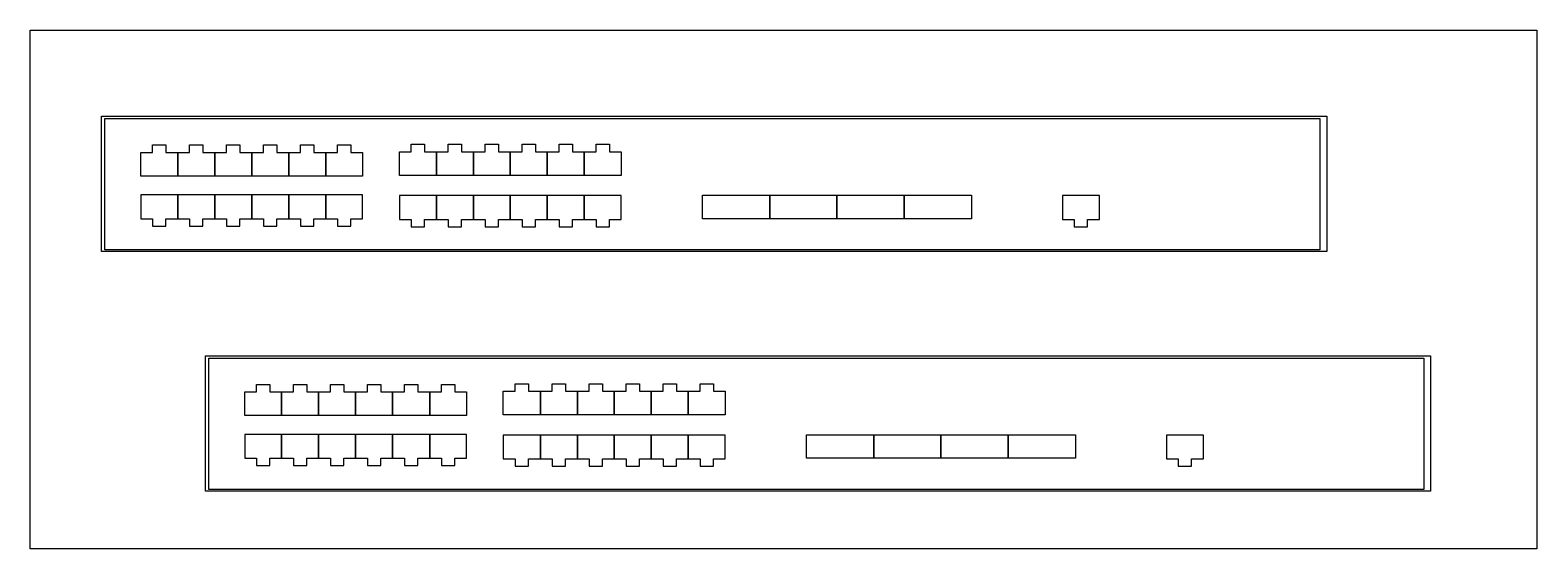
# Model space of a CAD drawing. Header units: inches. Extents: x 0 to 12.3, y 0 to 4.2.
import ezdxf

# ---------------------------------------------------------------- set-up
doc = ezdxf.new("R2010")
doc.units = ezdxf.units.IN
doc.header["$MEASUREMENT"] = 0

msp = doc.modelspace()

# ---------------------------------------------------------------- linework, layer by layer
at = {"color": 7}
for p, q in [((0, 4.249), (12.335, 4.249)), ((0, 0), (0, 4.249)), ((12.335, 4.249), (12.335, 0)), ((0.584, 3.543), (10.615, 3.543)), ((0.585, 2.436), (0.584, 3.543)), ((0.611, 3.524), (10.559, 3.524)), ((0.611, 2.449), (0.611, 3.524)), ((10.559, 3.524), (10.559, 2.449)), ((10.615, 3.543), (10.615, 2.436)), ((0.906, 3.053), (0.906, 3.247)), ((0.906, 3.247), (1.002, 3.247)), ((1.002, 3.247), (1.002, 3.308)), ((1.002, 3.308), (1.112, 3.308)), ((1.112, 3.308), (1.112, 3.247)), ((1.112, 3.247), (1.208, 3.247)), ((1.208, 3.247), (1.208, 3.053)), ((1.208, 3.053), (1.208, 3.247)), ((1.208, 3.247), (1.305, 3.247)), ((1.305, 3.247), (1.305, 3.308)), ((1.305, 3.308), (1.415, 3.308)), ((1.415, 3.308), (1.415, 3.247)), ((1.415, 3.247), (1.511, 3.247)), ((1.511, 3.247), (1.511, 3.053)), ((1.511, 3.053), (1.511, 3.247)), ((1.511, 3.247), (1.608, 3.247)), ((1.608, 3.247), (1.608, 3.308)), ((1.608, 3.308), (1.717, 3.308)), ((1.717, 3.308), (1.717, 3.247)), ((1.717, 3.247), (1.814, 3.247)), ((1.814, 3.247), (1.814, 3.053)), ((1.814, 3.053), (1.814, 3.247)), ((1.814, 3.247), (1.911, 3.247)), ((1.911, 3.247), (1.911, 3.308)), ((1.911, 3.308), (2.02, 3.308)), ((2.02, 3.308), (2.02, 3.247)), ((2.02, 3.247), (2.117, 3.247)), ((2.117, 3.247), (2.117, 3.053)), ((2.117, 3.053), (2.117, 3.247)), ((2.117, 3.247), (2.213, 3.247)), ((2.213, 3.247), (2.213, 3.308)), ((2.213, 3.308), (2.323, 3.308)), ((2.323, 3.308), (2.323, 3.247)), ((2.323, 3.247), (2.42, 3.247)), ((2.42, 3.247), (2.42, 3.053)), ((2.42, 3.053), (2.42, 3.247)), ((2.42, 3.247), (2.516, 3.247)), ((2.516, 3.247), (2.516, 3.308)), ((2.516, 3.308), (2.626, 3.308)), ((2.626, 3.308), (2.626, 3.247)), ((2.626, 3.247), (2.722, 3.247)), ((2.722, 3.247), (2.722, 3.053)), ((3.023, 3.059), (3.023, 3.253)), ((3.023, 3.253), (3.12, 3.253)), ((3.12, 3.253), (3.12, 3.314)), ((3.12, 3.314), (3.229, 3.314)), ((3.229, 3.314), (3.229, 3.253)), ((3.229, 3.253), (3.326, 3.253)), ((3.326, 3.253), (3.326, 3.059)), ((3.326, 3.059), (3.326, 3.253)), ((3.326, 3.253), (3.422, 3.253)), ((3.422, 3.253), (3.422, 3.314)), ((3.422, 3.314), (3.532, 3.314)), ((3.532, 3.314), (3.532, 3.253)), ((3.532, 3.253), (3.629, 3.253)), ((3.629, 3.253), (3.629, 3.059)), ((3.629, 3.059), (3.629, 3.253)), ((3.629, 3.253), (3.725, 3.253)), ((3.725, 3.253), (3.725, 3.314)), ((3.725, 3.314), (3.835, 3.314)), ((3.835, 3.314), (3.835, 3.253)), ((3.835, 3.253), (3.931, 3.253)), ((3.931, 3.253), (3.931, 3.059)), ((3.931, 3.059), (3.931, 3.253)), ((3.931, 3.253), (4.028, 3.253)), ((4.028, 3.253), (4.028, 3.314)), ((4.028, 3.314), (4.138, 3.314)), ((4.138, 3.314), (4.138, 3.253)), ((4.138, 3.253), (4.234, 3.253)), ((4.234, 3.253), (4.234, 3.059)), ((4.234, 3.059), (4.234, 3.253)), ((4.234, 3.253), (4.331, 3.253)), ((4.331, 3.253), (4.331, 3.314)), ((4.331, 3.314), (4.44, 3.314)), ((4.44, 3.314), (4.44, 3.253)), ((4.44, 3.253), (4.537, 3.253)), ((4.537, 3.253), (4.537, 3.059)), ((4.537, 3.059), (4.537, 3.253)), ((4.537, 3.253), (4.634, 3.253)), ((4.634, 3.253), (4.634, 3.314)), ((4.634, 3.314), (4.743, 3.314)), ((4.743, 3.314), (4.743, 3.253)), ((4.743, 3.253), (4.84, 3.253)), ((4.84, 3.253), (4.84, 3.059)), ((1.208, 3.053), (0.906, 3.053)), ((1.511, 3.053), (1.208, 3.053)), ((1.814, 3.053), (1.511, 3.053)), ((2.117, 3.053), (1.814, 3.053)), ((2.42, 3.053), (2.117, 3.053)), ((2.722, 3.053), (2.42, 3.053)), ((3.326, 3.059), (3.023, 3.059)), ((3.629, 3.059), (3.326, 3.059)), ((3.931, 3.059), (3.629, 3.059)), ((4.234, 3.059), (3.931, 3.059)), ((4.537, 3.059), (4.234, 3.059)), ((4.84, 3.059), (4.537, 3.059)), ((1.208, 2.899), (0.906, 2.899)), ((0.906, 2.899), (0.906, 2.704)), ((1.208, 2.704), (1.208, 2.899)), ((1.511, 2.899), (1.208, 2.899)), ((1.208, 2.899), (1.208, 2.704)), ((1.511, 2.704), (1.511, 2.899)), ((1.814, 2.899), (1.511, 2.899)), ((1.511, 2.899), (1.511, 2.704)), ((1.814, 2.704), (1.814, 2.899)), ((2.117, 2.899), (1.814, 2.899)), ((1.814, 2.899), (1.814, 2.704)), ((2.117, 2.704), (2.117, 2.899)), ((2.42, 2.899), (2.117, 2.899)), ((2.117, 2.899), (2.117, 2.704)), ((2.42, 2.704), (2.42, 2.899)), ((2.722, 2.899), (2.42, 2.899)), ((2.42, 2.899), (2.42, 2.704)), ((2.722, 2.704), (2.722, 2.899)), ((3.326, 2.893), (3.023, 2.893)), ((3.023, 2.893), (3.023, 2.698)), ((3.326, 2.698), (3.326, 2.893)), ((3.629, 2.893), (3.326, 2.893)), ((3.326, 2.893), (3.326, 2.698)), ((3.629, 2.698), (3.629, 2.893)), ((3.931, 2.893), (3.629, 2.893)), ((3.629, 2.893), (3.629, 2.698)), ((3.931, 2.698), (3.931, 2.893)), ((4.234, 2.893), (3.931, 2.893)), ((3.931, 2.893), (3.931, 2.698)), ((4.234, 2.698), (4.234, 2.893)), ((4.537, 2.893), (4.234, 2.893)), ((4.234, 2.893), (4.234, 2.698)), ((4.537, 2.698), (4.537, 2.893)), ((4.84, 2.893), (4.537, 2.893)), ((4.537, 2.893), (4.537, 2.698)), ((4.84, 2.698), (4.84, 2.893)), ((5.504, 2.897), (6.055, 2.897)), ((5.504, 2.703), (5.504, 2.897)), ((6.055, 2.897), (6.055, 2.703)), ((6.055, 2.897), (6.605, 2.897)), ((6.055, 2.703), (6.055, 2.897)), ((6.605, 2.897), (6.605, 2.703)), ((6.605, 2.897), (7.156, 2.897)), ((6.605, 2.703), (6.605, 2.897)), ((7.156, 2.897), (7.156, 2.703)), ((7.156, 2.897), (7.706, 2.897)), ((7.156, 2.703), (7.156, 2.897)), ((7.706, 2.897), (7.706, 2.703)), ((8.754, 2.893), (8.451, 2.893)), ((8.451, 2.893), (8.451, 2.698)), ((8.754, 2.698), (8.754, 2.893)), ((0.906, 2.704), (1.002, 2.704)), ((1.002, 2.704), (1.002, 2.644)), ((1.002, 2.644), (1.112, 2.644)), ((1.112, 2.704), (1.208, 2.704)), ((1.112, 2.644), (1.112, 2.704)), ((1.208, 2.704), (1.305, 2.704)), ((1.305, 2.704), (1.305, 2.644)), ((1.305, 2.644), (1.415, 2.644)), ((1.415, 2.704), (1.511, 2.704)), ((1.415, 2.644), (1.415, 2.704)), ((1.511, 2.704), (1.608, 2.704)), ((1.608, 2.704), (1.608, 2.644)), ((1.608, 2.644), (1.717, 2.644)), ((1.717, 2.704), (1.814, 2.704)), ((1.717, 2.644), (1.717, 2.704)), ((1.814, 2.704), (1.911, 2.704)), ((1.911, 2.704), (1.911, 2.644)), ((1.911, 2.644), (2.02, 2.644)), ((2.02, 2.704), (2.117, 2.704)), ((2.02, 2.644), (2.02, 2.704)), ((2.117, 2.704), (2.213, 2.704)), ((2.213, 2.704), (2.213, 2.644)), ((2.213, 2.644), (2.323, 2.644)), ((2.323, 2.704), (2.42, 2.704)), ((2.323, 2.644), (2.323, 2.704)), ((2.42, 2.704), (2.516, 2.704)), ((2.516, 2.704), (2.516, 2.644)), ((2.516, 2.644), (2.626, 2.644)), ((2.626, 2.704), (2.722, 2.704)), ((2.626, 2.644), (2.626, 2.704)), ((3.023, 2.698), (3.12, 2.698)), ((3.12, 2.698), (3.12, 2.638)), ((3.12, 2.638), (3.229, 2.638)), ((3.229, 2.698), (3.326, 2.698)), ((3.229, 2.638), (3.229, 2.698)), ((3.326, 2.698), (3.422, 2.698)), ((3.422, 2.698), (3.422, 2.638)), ((3.422, 2.638), (3.532, 2.638)), ((3.532, 2.698), (3.629, 2.698)), ((3.532, 2.638), (3.532, 2.698)), ((3.629, 2.698), (3.725, 2.698)), ((3.725, 2.698), (3.725, 2.638)), ((3.725, 2.638), (3.835, 2.638)), ((3.835, 2.698), (3.931, 2.698)), ((3.835, 2.638), (3.835, 2.698)), ((3.931, 2.698), (4.028, 2.698)), ((4.028, 2.698), (4.028, 2.638)), ((4.028, 2.638), (4.138, 2.638)), ((4.138, 2.698), (4.234, 2.698)), ((4.138, 2.638), (4.138, 2.698)), ((4.234, 2.698), (4.331, 2.698)), ((4.331, 2.698), (4.331, 2.638)), ((4.331, 2.638), (4.44, 2.638)), ((4.44, 2.698), (4.537, 2.698)), ((4.44, 2.638), (4.44, 2.698)), ((4.537, 2.698), (4.634, 2.698)), ((4.634, 2.698), (4.634, 2.638)), ((4.634, 2.638), (4.743, 2.638)), ((4.743, 2.698), (4.84, 2.698)), ((4.743, 2.638), (4.743, 2.698)), ((6.055, 2.703), (5.504, 2.703)), ((6.605, 2.703), (6.055, 2.703)), ((7.156, 2.703), (6.605, 2.703)), ((7.706, 2.703), (7.156, 2.703)), ((8.451, 2.698), (8.548, 2.698)), ((8.548, 2.698), (8.548, 2.638)), ((8.548, 2.638), (8.657, 2.638)), ((8.657, 2.698), (8.754, 2.698)), ((8.657, 2.638), (8.657, 2.698)), ((10.615, 2.436), (0.585, 2.436)), ((10.559, 2.449), (0.611, 2.449)), ((1.435, 1.581), (11.466, 1.581)), ((1.436, 0.474), (1.435, 1.581)), ((1.462, 1.563), (11.41, 1.563)), ((1.462, 0.487), (1.462, 1.563)), ((11.41, 1.563), (11.41, 0.487)), ((11.466, 1.581), (11.466, 0.474)), ((1.757, 1.092), (1.757, 1.286)), ((1.757, 1.286), (1.853, 1.286)), ((1.853, 1.286), (1.853, 1.346)), ((1.853, 1.346), (1.963, 1.346)), ((1.963, 1.346), (1.963, 1.286)), ((1.963, 1.286), (2.059, 1.286)), ((2.059, 1.286), (2.059, 1.092)), ((2.059, 1.092), (2.059, 1.286)), ((2.059, 1.286), (2.156, 1.286)), ((2.156, 1.286), (2.156, 1.346)), ((2.156, 1.346), (2.266, 1.346)), ((2.266, 1.346), (2.266, 1.286)), ((2.266, 1.286), (2.362, 1.286)), ((2.362, 1.286), (2.362, 1.092)), ((2.362, 1.092), (2.362, 1.286)), ((2.362, 1.286), (2.459, 1.286)), ((2.459, 1.286), (2.459, 1.346)), ((2.459, 1.346), (2.568, 1.346)), ((2.568, 1.346), (2.568, 1.286)), ((2.568, 1.286), (2.665, 1.286)), ((2.665, 1.286), (2.665, 1.092)), ((2.665, 1.092), (2.665, 1.286)), ((2.665, 1.286), (2.762, 1.286)), ((2.762, 1.286), (2.762, 1.346)), ((2.762, 1.346), (2.871, 1.346)), ((2.871, 1.346), (2.871, 1.286)), ((2.871, 1.286), (2.968, 1.286)), ((2.968, 1.286), (2.968, 1.092)), ((2.968, 1.092), (2.968, 1.286)), ((2.968, 1.286), (3.064, 1.286)), ((3.064, 1.286), (3.064, 1.346)), ((3.064, 1.346), (3.174, 1.346)), ((3.174, 1.346), (3.174, 1.286)), ((3.174, 1.286), (3.271, 1.286)), ((3.271, 1.286), (3.271, 1.092)), ((3.271, 1.092), (3.271, 1.286)), ((3.271, 1.286), (3.367, 1.286)), ((3.367, 1.286), (3.367, 1.346)), ((3.367, 1.346), (3.477, 1.346)), ((3.477, 1.346), (3.477, 1.286)), ((3.477, 1.286), (3.573, 1.286)), ((3.573, 1.286), (3.573, 1.092)), ((3.874, 1.098), (3.874, 1.292)), ((3.874, 1.292), (3.971, 1.292)), ((3.971, 1.292), (3.971, 1.352)), ((3.971, 1.352), (4.08, 1.352)), ((4.08, 1.352), (4.08, 1.292)), ((4.08, 1.292), (4.177, 1.292)), ((4.177, 1.292), (4.177, 1.098)), ((4.177, 1.098), (4.177, 1.292)), ((4.177, 1.292), (4.273, 1.292)), ((4.273, 1.292), (4.273, 1.352)), ((4.273, 1.352), (4.383, 1.352)), ((4.383, 1.352), (4.383, 1.292)), ((4.383, 1.292), (4.48, 1.292)), ((4.48, 1.292), (4.48, 1.098)), ((4.48, 1.098), (4.48, 1.292)), ((4.48, 1.292), (4.576, 1.292)), ((4.576, 1.292), (4.576, 1.352)), ((4.576, 1.352), (4.686, 1.352)), ((4.686, 1.352), (4.686, 1.292)), ((4.686, 1.292), (4.782, 1.292)), ((4.782, 1.292), (4.782, 1.098)), ((4.782, 1.098), (4.782, 1.292)), ((4.782, 1.292), (4.879, 1.292)), ((4.879, 1.292), (4.879, 1.352)), ((4.879, 1.352), (4.989, 1.352)), ((4.989, 1.352), (4.989, 1.292)), ((4.989, 1.292), (5.085, 1.292)), ((5.085, 1.292), (5.085, 1.098)), ((5.085, 1.098), (5.085, 1.292)), ((5.085, 1.292), (5.182, 1.292)), ((5.182, 1.292), (5.182, 1.352)), ((5.182, 1.352), (5.291, 1.352)), ((5.291, 1.352), (5.291, 1.292)), ((5.291, 1.292), (5.388, 1.292)), ((5.388, 1.292), (5.388, 1.098)), ((5.388, 1.098), (5.388, 1.292)), ((5.388, 1.292), (5.485, 1.292)), ((5.485, 1.292), (5.485, 1.352)), ((5.485, 1.352), (5.594, 1.352)), ((5.594, 1.352), (5.594, 1.292)), ((5.594, 1.292), (5.691, 1.292)), ((5.691, 1.292), (5.691, 1.098)), ((2.059, 1.092), (1.757, 1.092)), ((2.362, 1.092), (2.059, 1.092)), ((2.665, 1.092), (2.362, 1.092)), ((2.968, 1.092), (2.665, 1.092)), ((3.271, 1.092), (2.968, 1.092)), ((3.573, 1.092), (3.271, 1.092)), ((4.177, 1.098), (3.874, 1.098)), ((4.48, 1.098), (4.177, 1.098)), ((4.782, 1.098), (4.48, 1.098)), ((5.085, 1.098), (4.782, 1.098)), ((5.388, 1.098), (5.085, 1.098)), ((5.691, 1.098), (5.388, 1.098)), ((2.059, 0.937), (1.757, 0.937)), ((1.757, 0.937), (1.757, 0.743)), ((2.059, 0.743), (2.059, 0.937)), ((2.362, 0.937), (2.059, 0.937)), ((2.059, 0.937), (2.059, 0.743)), ((2.362, 0.743), (2.362, 0.937)), ((2.665, 0.937), (2.362, 0.937)), ((2.362, 0.937), (2.362, 0.743)), ((2.665, 0.743), (2.665, 0.937)), ((2.968, 0.937), (2.665, 0.937)), ((2.665, 0.937), (2.665, 0.743)), ((2.968, 0.743), (2.968, 0.937)), ((3.271, 0.937), (2.968, 0.937)), ((2.968, 0.937), (2.968, 0.743)), ((3.271, 0.743), (3.271, 0.937)), ((3.573, 0.937), (3.271, 0.937)), ((3.271, 0.937), (3.271, 0.743)), ((3.573, 0.743), (3.573, 0.937)), ((4.177, 0.931), (3.874, 0.931)), ((3.874, 0.931), (3.874, 0.737)), ((4.177, 0.737), (4.177, 0.931)), ((4.48, 0.931), (4.177, 0.931)), ((4.177, 0.931), (4.177, 0.737)), ((4.48, 0.737), (4.48, 0.931)), ((4.782, 0.931), (4.48, 0.931)), ((4.48, 0.931), (4.48, 0.737)), ((4.782, 0.737), (4.782, 0.931)), ((5.085, 0.931), (4.782, 0.931)), ((4.782, 0.931), (4.782, 0.737)), ((5.085, 0.737), (5.085, 0.931)), ((5.388, 0.931), (5.085, 0.931)), ((5.085, 0.931), (5.085, 0.737)), ((5.388, 0.737), (5.388, 0.931)), ((5.691, 0.931), (5.388, 0.931)), ((5.388, 0.931), (5.388, 0.737)), ((5.691, 0.737), (5.691, 0.931)), ((6.355, 0.935), (6.906, 0.935)), ((6.355, 0.742), (6.355, 0.935)), ((6.906, 0.935), (6.906, 0.742)), ((6.906, 0.935), (7.456, 0.935)), ((6.906, 0.742), (6.906, 0.935)), ((7.456, 0.935), (7.456, 0.742)), ((7.456, 0.935), (8.007, 0.935)), ((7.456, 0.742), (7.456, 0.935)), ((8.007, 0.935), (8.007, 0.742)), ((8.007, 0.935), (8.557, 0.935)), ((8.007, 0.742), (8.007, 0.935)), ((8.557, 0.935), (8.557, 0.742)), ((9.605, 0.931), (9.302, 0.931)), ((9.302, 0.931), (9.302, 0.737)), ((9.605, 0.737), (9.605, 0.931)), ((1.757, 0.743), (1.853, 0.743)), ((1.853, 0.743), (1.853, 0.683)), ((1.963, 0.743), (2.059, 0.743)), ((1.963, 0.683), (1.963, 0.743)), ((2.059, 0.743), (2.156, 0.743)), ((2.156, 0.743), (2.156, 0.683)), ((2.266, 0.743), (2.362, 0.743)), ((2.266, 0.683), (2.266, 0.743)), ((2.362, 0.743), (2.459, 0.743)), ((2.459, 0.743), (2.459, 0.683)), ((2.568, 0.743), (2.665, 0.743)), ((2.568, 0.683), (2.568, 0.743)), ((2.665, 0.743), (2.762, 0.743)), ((2.762, 0.743), (2.762, 0.683)), ((2.871, 0.743), (2.968, 0.743)), ((2.871, 0.683), (2.871, 0.743)), ((2.968, 0.743), (3.064, 0.743)), ((3.064, 0.743), (3.064, 0.683)), ((3.174, 0.743), (3.271, 0.743)), ((3.174, 0.683), (3.174, 0.743)), ((3.271, 0.743), (3.367, 0.743)), ((3.367, 0.743), (3.367, 0.683)), ((3.477, 0.743), (3.573, 0.743)), ((3.477, 0.683), (3.477, 0.743)), ((6.906, 0.742), (6.355, 0.742)), ((7.456, 0.742), (6.906, 0.742)), ((8.007, 0.742), (7.456, 0.742)), ((8.557, 0.742), (8.007, 0.742)), ((1.853, 0.683), (1.963, 0.683)), ((2.156, 0.683), (2.266, 0.683)), ((2.459, 0.683), (2.568, 0.683)), ((2.762, 0.683), (2.871, 0.683)), ((3.064, 0.683), (3.174, 0.683)), ((3.367, 0.683), (3.477, 0.683)), ((3.874, 0.737), (3.971, 0.737)), ((3.971, 0.737), (3.971, 0.677)), ((3.971, 0.677), (4.08, 0.677)), ((4.08, 0.737), (4.177, 0.737)), ((4.08, 0.677), (4.08, 0.737)), ((4.177, 0.737), (4.273, 0.737)), ((4.273, 0.737), (4.273, 0.677)), ((4.273, 0.677), (4.383, 0.677)), ((4.383, 0.737), (4.48, 0.737)), ((4.383, 0.677), (4.383, 0.737)), ((4.48, 0.737), (4.576, 0.737)), ((4.576, 0.737), (4.576, 0.677)), ((4.576, 0.677), (4.686, 0.677)), ((4.686, 0.737), (4.782, 0.737)), ((4.686, 0.677), (4.686, 0.737)), ((4.782, 0.737), (4.879, 0.737)), ((4.879, 0.737), (4.879, 0.677)), ((4.879, 0.677), (4.989, 0.677)), ((4.989, 0.737), (5.085, 0.737)), ((4.989, 0.677), (4.989, 0.737)), ((5.085, 0.737), (5.182, 0.737)), ((5.182, 0.737), (5.182, 0.677)), ((5.182, 0.677), (5.291, 0.677)), ((5.291, 0.737), (5.388, 0.737)), ((5.291, 0.677), (5.291, 0.737)), ((5.388, 0.737), (5.485, 0.737)), ((5.485, 0.737), (5.485, 0.677)), ((5.485, 0.677), (5.594, 0.677)), ((5.594, 0.737), (5.691, 0.737)), ((5.594, 0.677), (5.594, 0.737)), ((9.302, 0.737), (9.399, 0.737)), ((9.399, 0.737), (9.399, 0.677)), ((9.399, 0.677), (9.508, 0.677)), ((9.508, 0.737), (9.605, 0.737)), ((9.508, 0.677), (9.508, 0.737)), ((11.466, 0.474), (1.436, 0.474)), ((11.41, 0.487), (1.462, 0.487)), ((12.335, 0), (0, 0))]:
    msp.add_line(p, q, dxfattribs=at)

doc.saveas('drawing.dxf')
